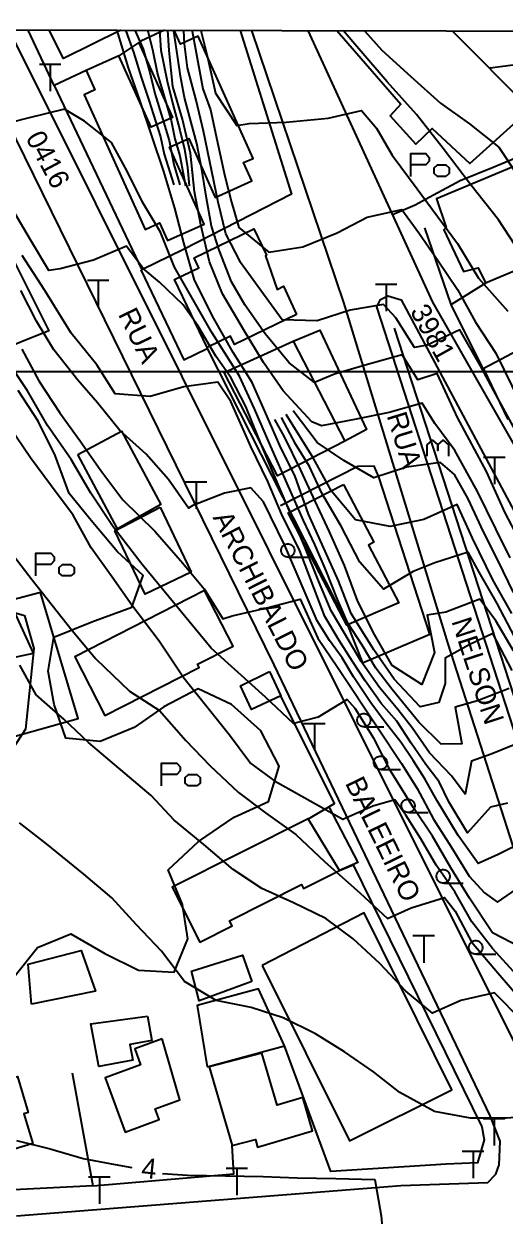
# Model space of a CAD drawing. Extents: x 555347 to 556479, y 8560498 to 8561653.
# Drawn here: x 555801.5 to 555873.3, y 8561474 to 8561651.9 of the extents above; entities that cross this region are included whole.
import ezdxf

# ---------------------------------------------------------------- set-up
doc = ezdxf.new("R2010")
doc.units = 0
doc.header["$MEASUREMENT"] = 0
for name, color, linetype in [('10', 24, 'CONTINUOUS'), ('12', 3, 'CONTINUOUS'), ('30', 2, 'CONTINUOUS'), ('38', 255, 'CONTINUOUS'), ('43', 212, 'CONTINUOUS'), ('44', 255, 'CONTINUOUS'), ('5', 1, 'CONTINUOUS'), ('50', 255, 'CONTINUOUS'), ('6', 2, 'CONTINUOUS'), ('7', 42, 'CONTINUOUS')]:
    doc.layers.add(name, color=color, linetype=linetype)

# ---------------------------------------------------------------- blocks, each defined once
blk = doc.blocks.new('COD145', base_point=(556073.85, 8561331.96))
at = {"layer": '30'}
blk.add_lwpolyline([(556070.85, 8561330.26), (556070.85, 8561333.66), (556073.1, 8561333.66), (556073.6, 8561333.093333), (556073.6, 8561332.526667), (556073.1, 8561331.96), (556070.85, 8561331.96)], dxfattribs=at)
blk.add_lwpolyline([(556076.094992, 8561330.257162), (556074.844992, 8561330.257162), (556074.344992, 8561330.682162), (556074.344992, 8561331.532162), (556074.844992, 8561331.957162), (556076.094992, 8561331.957162), (556076.594992, 8561331.532162), (556076.594992, 8561330.682162)], close=True, dxfattribs=at)
blk = doc.blocks.new('COD002', base_point=(556385.36, 8561413.63))
at = {"layer": '30'}
blk.add_line((556385.477067, 8561412.624135), (556388.357067, 8561412.624135), dxfattribs=at)
blk.add_lwpolyline([(556384.36, 8561413.73), (556384.4, 8561413.93), (556384.44, 8561414.03), (556384.5, 8561414.13), (556384.56, 8561414.23), (556384.64, 8561414.33), (556384.8, 8561414.45), (556384.92, 8561414.53), (556385.06, 8561414.58), (556385.26, 8561414.63), (556385.46, 8561414.63), (556385.66, 8561414.58), (556385.76, 8561414.55), (556385.92, 8561414.45), (556386.06, 8561414.33), (556386.16, 8561414.23), (556386.22, 8561414.13), (556386.28, 8561414.03), (556386.32, 8561413.93), (556386.36, 8561413.73), (556386.36, 8561413.53), (556386.31, 8561413.33), (556386.26, 8561413.23), (556386.21, 8561413.13), (556386.16, 8561413.03), (556386.06, 8561412.93), (556385.91, 8561412.83), (556385.76, 8561412.73), (556385.66, 8561412.68), (556385.46, 8561412.63), (556385.26, 8561412.63), (556385.06, 8561412.68), (556384.96, 8561412.73), (556384.81, 8561412.83), (556384.66, 8561412.93), (556384.56, 8561413.03), (556384.51, 8561413.13), (556384.46, 8561413.23), (556384.41, 8561413.33), (556384.36, 8561413.53)], close=True, dxfattribs=at)
blk = doc.blocks.new('COD140', base_point=(555924.61, 8561329.59))
at = {"layer": '30'}
blk.add_lwpolyline([(555923.01, 8561327.89), (555923.01, 8561329.59), (555923.81, 8561330.298333), (555924.607333, 8561329.587167), (555924.61, 8561328.74), (555924.607333, 8561329.587167), (555925.41, 8561330.298333), (555926.207333, 8561329.587167), (555926.21, 8561327.89)], dxfattribs=at)
blk = doc.blocks.new('COD013', base_point=(555984.05, 8561208.14))
at = {"layer": '50'}
for p, q in [((555985.645993, 8561212.14), (555982.445993, 8561212.14)), ((555984.0524, 8561212.1364), (555984.0524, 8561208.1444))]:
    blk.add_line(p, q, dxfattribs=at)

msp = doc.modelspace()

# ---------------------------------------------------------------- linework, layer by layer
at = {"layer": '10'}
for points in [[(555833.79, 8561650.92), (555841.42, 8561626.47), (555825.29, 8561618.25)], [(555833.79, 8561650.92), (555841.42, 8561626.47), (555825.29, 8561618.25)], [(555818.95, 8561615.19), (555825.35, 8561601.74), (555828.84, 8561603.44), (555849.72, 8561562.31), (555852.02, 8561556.53), (555862.09, 8561560.82), (555854.45, 8561584.3)], [(555818.95, 8561615.19), (555825.35, 8561601.74), (555828.84, 8561603.44)], [(555856.78, 8561606.48), (555878.54, 8561539.47), (555893.05, 8561497.78), (555895.59, 8561490.37), (555897.71, 8561486.46), (555900.97, 8561484.97)], [(555870.09, 8561600.43), (555873.72, 8561592.88)], [(555870.09, 8561600.43), (555873.72, 8561592.88)], [(555854.45, 8561584.3), (555853.79, 8561585.88), (555851.34, 8561585.85), (555839.78, 8561580)], [(555849.72, 8561562.31), (555852.02, 8561556.53), (555862.09, 8561560.82), (555854.45, 8561584.3)], [(555774.62, 8561538.43), (555809.61, 8561548.24), (555803.96, 8561567.06), (555784.43, 8561561.89)], [(555846.98, 8561535.07), (555851.31, 8561526.75), (555848.62, 8561525.55), (555850.66, 8561526.41), (555869.83, 8561487.32), (555870.21, 8561485.38), (555869.19, 8561481.94), (555864.5, 8561481.74)]]:
    msp.add_lwpolyline(points, dxfattribs=at)
for points in [[(555810.79, 8561644.94, 36.43), (555806.01, 8561642.71, 16.97), (555802.11, 8561650.98, 0)], [(555818.95, 8561649.34, 38.26), (555815.67, 8561647.14, 36.43)], [(555818.95, 8561649.34, 38.26), (555815.67, 8561647.14, 36.43)], [(555806.01, 8561642.71, 16.97), (555819.1, 8561615.19, 16.17)], [(555806.01, 8561642.71, 16.97), (555819.1, 8561615.19, 16.17)], [(555865.28, 8561610, 26.58), (555861.35, 8561621.48, 27.41)], [(555825.29, 8561618.25, 16.17), (555819.1, 8561615.19, 16.17)], [(555877.85, 8561604.57, 31.62), (555870.06, 8561600.4, 26.48), (555865.28, 8561610, 26.58), (555870.52, 8561613.31, 29.11)], [(555841.67, 8561604.54, 37.18), (555845.65, 8561606.21, 0), (555852.63, 8561591.38, 0), (555849.37, 8561589.64, 37.18)], [(555843.87, 8561533.2, 11.36), (555847.83, 8561535.57, 11.36), (555839.84, 8561551.61, 11.49)], [(555864.5, 8561481.74, 5.45), (555847.31, 8561480.63, 5.45), (555840.41, 8561499.42, 11.24)], [(555808.69, 8561495.36, 6.5), (555811.76, 8561478.49, 6.5), (555793.08, 8561477.54, 6.48), (555791.15, 8561480.45, 6.48), (555787.36, 8561495.07, 6.35), (555789.28, 8561495.57, 11.94)], [(555811.76, 8561478.49, 6.5), (555832.81, 8561480.28, 2.77), (555832.59, 8561484.54, 0)]]:
    msp.add_polyline3d(points, dxfattribs=at)
at = {"layer": '12'}
for points in [[(555800.39, 8561474.04), (555857.73, 8561478.56), (555870.76, 8561478.99), (555871.93, 8561480.23), (555872.45, 8561481.64), (555872.59, 8561485.18), (555871.1, 8561488.95), (555838.83, 8561556.26), (555792.25, 8561651)], [(555799.24, 8561650.99), (555876.75, 8561495.72), (555878.57, 8561494.22), (555881.19, 8561493.98), (555882.95, 8561494.09), (555884.33, 8561494.81), (555885.06, 8561496.36), (555864.82, 8561559.38), (555849.22, 8561610.33), (555835.53, 8561650.91)], [(555879.74, 8561580.24), (555862.52, 8561610.37), (555843.92, 8561650.9)], [(555892.03, 8561492.87), (555854.15, 8561609.68), (555854.71, 8561610.79), (555855.79, 8561611.33), (555857.78, 8561610.73), (555882.8, 8561564.03)]]:
    msp.add_lwpolyline(points, dxfattribs=at)
at = {"layer": '30'}
for points in [[(555871.07, 8561645.35, 28.51), (555876.02, 8561645.99, 28.51), (555880.47, 8561646.22, 28.51), (555887.07, 8561644.92, 28.66), (555888.09, 8561646.71, 28.66)], [(555875.95, 8561632.28, 32.97), (555871.55, 8561630.45, 29.66), (555866.62, 8561628.47, 29.66), (555862.65, 8561626.32, 29.66), (555859.87, 8561624.86, 29.66), (555856.51, 8561623.4, 29.66)], [(555800.21, 8561509.89, 7.63), (555803.52, 8561514.05, 7.63), (555808.47, 8561516.13, 7.63), (555813.59, 8561513.16, 7.63), (555818.6, 8561510.67, 7.63), (555823.94, 8561510.4, 7.63), (555825.94, 8561515.37, 7.63), (555825.17, 8561520.48, 7.63), (555823, 8561525.66, 7.63), (555827.55, 8561529.87, 7.63), (555832.88, 8561533.5, 7.7), (555838.02, 8561535.85, 7.98), (555839.59, 8561541.15, 8.98), (555836.86, 8561546.38, 9.11), (555832.48, 8561550.31, 9.36), (555827.5, 8561552.67, 9.36), (555822.37, 8561549.96, 9.36), (555817.93, 8561546.89, 9.36), (555812.85, 8561544.82, 9.36), (555807.76, 8561545.3, 9.36), (555805.99, 8561550.34, 9.36), (555805.1, 8561555.3, 9.36), (555805.97, 8561560.38, 9.36), (555811.61, 8561562.68, 9.91), (555817.61, 8561564.86, 10.01), (555819.3, 8561569.59, 10.38), (555815.45, 8561573.11, 10.76), (555811.53, 8561577.8, 10.88), (555808.24, 8561581.82, 10.88), (555806.17, 8561587.5, 10.88), (555803.64, 8561592.62, 11.46), (555800.61, 8561597.19, 12.21)], [(555795.78, 8561565.31, 11.86), (555801.57, 8561563.6, 11.86), (555802.95, 8561558.71, 11.86), (555801.74, 8561546.63, 11.86), (555798.47, 8561541.7, 11.86)]]:
    msp.add_polyline3d(points, dxfattribs=at)
at = {"layer": '43'}
for points in [[(555800.39, 8561474.04), (555857.73, 8561478.56), (555870.76, 8561478.99), (555871.93, 8561480.23), (555872.45, 8561481.64), (555872.59, 8561485.18), (555871.1, 8561488.95), (555838.83, 8561556.26), (555792.25, 8561651)], [(555799.24, 8561650.99), (555876.75, 8561495.72), (555878.57, 8561494.22), (555881.19, 8561493.98), (555882.95, 8561494.09), (555884.33, 8561494.81), (555885.06, 8561496.36), (555864.82, 8561559.38), (555849.22, 8561610.33), (555835.53, 8561650.91)], [(555879.74, 8561580.24), (555862.52, 8561610.37), (555843.92, 8561650.9)], [(555892.03, 8561492.87), (555854.15, 8561609.68), (555854.71, 8561610.79), (555855.79, 8561611.33), (555857.78, 8561610.73), (555882.8, 8561564.03)]]:
    msp.add_lwpolyline(points, dxfattribs=at)
at = {"layer": '44'}
msp.add_lwpolyline([(555346.52, 8560499.92), (555348.83, 8561651.9), (556478.43, 8561649.61), (556476.07, 8560497.63)], close=True, dxfattribs=at)
msp.add_lwpolyline([(555348.73, 8561600), (556478.32, 8561600)], dxfattribs=at)
at = {"layer": '5'}
for points in [[(555874.35, 8561555.38, 15), (555871.49, 8561560.92, 15), (555867.93, 8561559.25, 15), (555864.37, 8561557.23, 15), (555864.37, 8561553.45, 15), (555863.4, 8561550.65, 15), (555860.64, 8561550, 15), (555856.75, 8561554.11, 15), (555853.71, 8561558.5, 15), (555850.34, 8561563.93, 15), (555848.47, 8561568.8, 15), (555846.03, 8561574.23, 15), (555843.97, 8561578.72, 15), (555841.91, 8561584.52, 15), (555839.86, 8561588.64, 15), (555837.8, 8561593.32, 15), (555835.55, 8561598.37, 15), (555832.74, 8561602.86, 15), (555829.84, 8561607.93, 15), (555826.97, 8561613.67, 15), (555825.36, 8561619.22, 15), (555824.03, 8561624.39, 15), (555822.37, 8561629.89, 15), (555818.78, 8561640.52, 15), (555817.11, 8561645.35, 15), (555815.58, 8561650.43, 15), (555815.34, 8561650.95, 15)], [(555874.08, 8561572.23, 20), (555871.93, 8561576.53, 20), (555869.2, 8561582.12, 20), (555865.81, 8561588.21, 20), (555862.85, 8561592.26, 20), (555860.94, 8561595.31, 20), (555855.99, 8561593.89, 20), (555851.09, 8561592.89, 20), (555845.89, 8561591.91, 20), (555844.47, 8561592.53, 20), (555840.17, 8561597.15, 20), (555837.24, 8561601.38, 20), (555834.28, 8561606.3, 20), (555831.11, 8561611.61, 20), (555829.18, 8561616.4, 20), (555827.9, 8561621.91, 20), (555826.96, 8561626.83, 20), (555826.34, 8561632.61, 20), (555825.18, 8561637.67, 20), (555823.74, 8561642.56, 20), (555823.17, 8561647.94, 20), (555822.98, 8561650.94, 20)], [(555875.59, 8561617.61, 25), (555872.35, 8561622.66, 25), (555868.13, 8561627.91, 25), (555864.06, 8561633.28, 25), (555860.08, 8561638.39, 25), (555855.73, 8561643.23, 25), (555851.5, 8561648.16, 25), (555849.14, 8561650.89, 25)], [(555801.18, 8561603.33, 10), (555803.74, 8561598.63, 10), (555806.86, 8561593.85, 10), (555809.82, 8561589.75, 10), (555812.95, 8561585.24, 10), (555816.27, 8561580.87, 10), (555821.02, 8561576.21, 10), (555824.89, 8561571.79, 10), (555828.39, 8561567.58, 10), (555831.2, 8561563.09, 10), (555832.6, 8561563.57, 10), (555837.56, 8561564.69, 10), (555842.71, 8561566.07, 10), (555843.22, 8561564.95, 10), (555845.35, 8561560.24, 10), (555848.32, 8561555.89, 10), (555854.43, 8561546.69, 10), (555857.87, 8561541.53, 10), (555860.21, 8561537.82, 10), (555862.64, 8561533.24, 10), (555865.25, 8561529.1, 10), (555867.97, 8561524.72, 10), (555870.22, 8561522.24, 10), (555872.16, 8561520.82, 10), (555877.8, 8561524.7, 10)], [(555895.96, 8561487.98, 5), (555894.37, 8561488.67, 5), (555889.95, 8561490.2, 5), (555884.69, 8561490.12, 5), (555879.06, 8561489.01, 5), (555873.49, 8561488.62, 5), (555868.17, 8561488.62, 5), (555862.8, 8561489.62, 5), (555857.6, 8561492.42, 5), (555853.66, 8561495.52, 5), (555849.35, 8561498.51, 5), (555845.02, 8561501.21, 5), (555840.17, 8561503.58, 5), (555835.4, 8561505.12, 5), (555830.21, 8561506.17, 5), (555825.44, 8561508.98, 5), (555822.02, 8561513.51, 5), (555818.28, 8561517.45, 5), (555814.6, 8561521.46, 5), (555810.41, 8561525.02, 5), (555804.88, 8561529.55, 5), (555800.82, 8561532.68, 5)]]:
    msp.add_polyline3d(points, dxfattribs=at)
at = {"layer": '6'}
for points in [[(555821.73, 8561650.97, 19), (555821.93, 8561647.99, 19), (555822.87, 8561643.37, 19), (555823.74, 8561639.93, 19), (555824.74, 8561636.05, 19), (555825.46, 8561633.18, 19), (555825.89, 8561630.46, 19), (555826.17, 8561627.73, 19)], [(555816.68, 8561650.88, 16), (555817.85, 8561647.67, 16), (555819, 8561643.94, 16), (555820.15, 8561640.5, 16), (555821.87, 8561635.05, 16), (555822.44, 8561632.47, 16), (555823.88, 8561627.88, 16)], [(555818.11, 8561650.88, 17), (555819.29, 8561648.1, 17), (555820.29, 8561644.66, 17), (555821.01, 8561641.5, 17), (555822.16, 8561637.77, 17), (555823.16, 8561634.48, 17), (555823.88, 8561630.89, 17), (555824.74, 8561627.88, 17)], [(555819.97, 8561650.88, 18), (555820.72, 8561647.81, 18), (555821.44, 8561644.37, 18), (555822.44, 8561641.07, 18), (555823.45, 8561637.49, 18), (555824.02, 8561634.76, 18), (555824.74, 8561632.18, 18), (555825.6, 8561627.73, 18)], [(555875.37, 8561575.06, 21), (555873.32, 8561578.93, 21), (555870.54, 8561585.08, 21), (555866.19, 8561593.18, 21), (555863.17, 8561599.7, 21), (555860.31, 8561598.76, 21), (555857.94, 8561602.53, 21), (555852.79, 8561601.05, 21), (555847.84, 8561599.61, 21), (555844.86, 8561598.39, 21), (555841.09, 8561601.34, 21), (555837.5, 8561605.65, 21), (555834.49, 8561609.95, 21), (555832.48, 8561613.39, 21), (555830.62, 8561618.12, 21), (555829.47, 8561621.71, 21), (555828.76, 8561625.87, 21), (555828.04, 8561630.17, 21), (555827.32, 8561634.05, 21), (555826.46, 8561637.2, 21), (555825.46, 8561640.93, 21), (555824.88, 8561644.09, 21), (555824.45, 8561646.81, 21), (555823.88, 8561650.83, 21)], [(555875.73, 8561589.67, 22), (555871.63, 8561597.16, 22), (555869.69, 8561600.78, 22), (555866.55, 8561606.22, 22), (555861.67, 8561603.94, 22), (555859.8, 8561603.59, 22), (555856.98, 8561608.03, 22), (555855.16, 8561610.02, 22), (555850.2, 8561609.18, 22), (555845.26, 8561607.58, 22), (555840.02, 8561607.75, 22), (555836.83, 8561612.09, 22), (555833.83, 8561616.31, 22), (555833.8, 8561616.32, 22), (555831.62, 8561620.56, 22), (555830.48, 8561625.3, 22), (555828.32, 8561635.91, 22), (555827.18, 8561640.5, 22), (555825.89, 8561645.32, 22), (555825.48, 8561648.94, 22), (555825.36, 8561650.88, 22)], [(555826.6, 8561650.83, 23), (555828.18, 8561642.22, 23), (555829.33, 8561639.07, 23), (555830.48, 8561633.76, 23), (555831.48, 8561629.17, 23), (555832.48, 8561625.3, 23), (555833.58, 8561621.52, 23), (555838.06, 8561617.84, 23), (555843.14, 8561618.61, 23), (555848.23, 8561620.72, 23), (555852.72, 8561623.03, 23), (555857.88, 8561624.22, 23), (555860.45, 8561620.71, 23), (555863.32, 8561616.55, 23), (555866.19, 8561612.24, 23), (555868.92, 8561607.37, 23), (555871.93, 8561602.78, 23), (555875.51, 8561595.46, 23)], [(555827.9, 8561650.93, 24), (555828.9, 8561646.95, 24), (555830.11, 8561641.54, 24), (555833.25, 8561636.75, 24), (555835.12, 8561637.03, 24), (555840.65, 8561637.22, 24), (555846.9, 8561637.82, 24), (555851.86, 8561638.99, 24), (555854.14, 8561636.34, 24), (555856.44, 8561632.32, 24), (555860.17, 8561627.3, 24), (555866.19, 8561619.13, 24), (555869.35, 8561613.96, 24), (555873.72, 8561609.01, 24)], [(555852.32, 8561650.88, 26), (555852.38, 8561650.8, 26), (555854.91, 8561647.99, 26), (555859.22, 8561644.02, 26), (555863.67, 8561640.05, 26), (555867.98, 8561636.99, 26), (555872.37, 8561633.51, 26), (555875.22, 8561629.24, 26)], [(555873.92, 8561552.72, 14), (555869.17, 8561550.9, 14), (555865.85, 8561549.94, 14), (555866.86, 8561544.47, 14), (555863.75, 8561544.4, 14), (555860.45, 8561547.7, 14), (555858.45, 8561550.14, 14), (555856.44, 8561552.58, 14), (555854, 8561555.73, 14), (555851.99, 8561559.17, 14), (555849.84, 8561562.47, 14), (555848.28, 8561565.99, 14), (555846.59, 8561570.3, 14), (555844.91, 8561574.23, 14), (555843.22, 8561577.78, 14), (555840.98, 8561582.84, 14), (555838.36, 8561588.82, 14), (555835.93, 8561594.44, 14), (555833.68, 8561599.31, 14), (555829.56, 8561605.86, 14), (555823.95, 8561615.59, 14), (555821.89, 8561620.8, 14), (555819.21, 8561625.31, 14), (555816.97, 8561629.8, 14), (555814.58, 8561634.19, 14), (555810.55, 8561637.4, 14), (555807.57, 8561639.15, 14), (555802.07, 8561637.83, 14), (555797.16, 8561636.59, 14)], [(555876.25, 8561544.96, 13), (555871.25, 8561542.92, 13), (555868.3, 8561541.85, 13), (555867.34, 8561536.93, 13), (555865.33, 8561539.67, 13), (555862.03, 8561543.11, 13), (555859.45, 8561546.84, 13), (555857.3, 8561549.56, 13), (555854.57, 8561552.86, 13), (555851.85, 8561556.74, 13), (555849.41, 8561560.89, 13), (555847.34, 8561564.31, 13), (555845.47, 8561568.8, 13), (555843.41, 8561573.85, 13), (555840.79, 8561580.03, 13), (555838.55, 8561585.27, 13), (555836.49, 8561590.13, 13), (555834.62, 8561594.81, 13), (555832.37, 8561599.12, 13), (555830.12, 8561602.3, 13), (555827.5, 8561606.79, 13), (555825.26, 8561609.97, 13), (555821.73, 8561613.34, 13), (555819.27, 8561615.4, 13), (555816.81, 8561618.71, 13), (555811.9, 8561616.62, 13), (555806.91, 8561615.35, 13), (555805.2, 8561615.07, 13), (555802.49, 8561619.68, 13), (555795.61, 8561631.27, 13)], [(555873.69, 8561535.62, 12), (555871.14, 8561535.01, 12), (555867.71, 8561531.16, 12), (555864.9, 8561535.79, 12), (555863.47, 8561538.81, 12), (555861.46, 8561541.39, 12), (555859.31, 8561544.54, 12), (555857.15, 8561547.84, 12), (555854.86, 8561550.42, 12), (555852.42, 8561553.87, 12), (555850.56, 8561556.74, 12), (555848.55, 8561559.89, 12), (555846.4, 8561563.48, 12), (555842.68, 8561573.24, 12), (555839.93, 8561578.78, 12), (555837.91, 8561583.61, 12), (555835.36, 8561588.82, 12), (555834.24, 8561591.44, 12), (555832.37, 8561595.56, 12), (555830.46, 8561598.45, 12), (555825.38, 8561597.74, 12), (555820.33, 8561596.3, 12), (555815.13, 8561596.69, 12), (555812.36, 8561601.03, 12), (555808.56, 8561605.73, 12), (555804.59, 8561612.12, 12), (555801.24, 8561617.32, 12)], [(555876.75, 8561530.2, 11), (555872.26, 8561527.93, 11), (555869.27, 8561526.61, 11), (555866.31, 8561530.78, 11), (555863.18, 8561535.94, 11), (555861.31, 8561539.24, 11), (555859.59, 8561541.96, 11), (555857.73, 8561544.69, 11), (555855.43, 8561547.7, 11), (555853.28, 8561550.57, 11), (555850.7, 8561554.44, 11), (555848.98, 8561557.31, 11), (555847.11, 8561559.89, 11), (555845.28, 8561562.81, 11), (555843.04, 8561568.05, 11), (555840.42, 8561574.04, 11), (555837.24, 8561580.59, 11), (555835.36, 8561582.65, 11), (555831.42, 8561581.89, 11), (555826.72, 8561580.04, 11), (555826.05, 8561579.64, 11), (555823.08, 8561583.89, 11), (555819.75, 8561587.71, 11), (555815.82, 8561591.24, 11), (555812.48, 8561595.33, 11), (555809.54, 8561598.74, 11), (555805.98, 8561603.24, 11), (555803.36, 8561607.54, 11), (555801.02, 8561612.13, 11)], [(555875.65, 8561514.05, 9), (555871.42, 8561516.28, 9), (555868.02, 8561521.45, 9), (555865.21, 8561525.97, 9), (555862.48, 8561530.66, 9), (555859.66, 8561534.9, 9), (555856.23, 8561540.42, 9), (555853.78, 8561545.19, 9), (555850.94, 8561549.74, 9), (555849.72, 8561551.1, 9), (555845.4, 8561548.42, 9), (555841.71, 8561547.51, 9), (555837.56, 8561551.42, 9), (555833.48, 8561555.13, 9), (555829.45, 8561558.74, 9), (555819.16, 8561571.23, 9), (555814.83, 8561576.85, 9), (555811.48, 8561581.87, 9), (555808.52, 8561586.89, 9), (555805.01, 8561591.97, 9), (555802.01, 8561597.15, 9), (555798.88, 8561601.85, 9)], [(555874.58, 8561567.02, 19), (555872.27, 8561571.77, 19), (555870.1, 8561576.12, 19), (555867.79, 8561581, 19), (555865.75, 8561584.67, 19), (555863.69, 8561586.45, 19), (555858.61, 8561585.76, 19), (555853.73, 8561584.16, 19), (555849.26, 8561586.72, 19), (555845.25, 8561589.44, 19), (555841.66, 8561594.17, 19)], [(555874.58, 8561558.33, 16), (555871.95, 8561562.82, 16), (555869.52, 8561566.06, 16), (555864.49, 8561564.1, 16), (555861.67, 8561563.65, 16), (555862.78, 8561558.07, 16), (555860.88, 8561553.32, 16), (555856.48, 8561556.15, 16), (555853.8, 8561560.78, 16), (555851.33, 8561565.68, 16), (555849.32, 8561571.09, 16), (555847.11, 8561576.1, 16), (555844.96, 8561580.69, 16), (555842.81, 8561585.28, 16), (555840.38, 8561590.25, 16), (555838.94, 8561592.88, 16)], [(555874.72, 8561560.5, 17), (555872.14, 8561565.39, 17), (555869.46, 8561570.06, 17), (555867.79, 8561573.05, 17), (555862.81, 8561571.46, 17), (555859.61, 8561570.17, 17), (555855.18, 8561567.55, 17), (555851.64, 8561571.56, 17), (555848.84, 8561576.96, 17), (555845.94, 8561581.87, 17), (555844.1, 8561585.85, 17), (555842.09, 8561589.15, 17), (555839.94, 8561593.17, 17)], [(555874.31, 8561563.89, 18), (555871.46, 8561568.92, 18), (555868.47, 8561575.17, 18), (555866.14, 8561580.18, 18), (555861.2, 8561577.93, 18), (555856.17, 8561576.87, 18), (555851, 8561577.91, 18), (555847.4, 8561582.17, 18), (555844.68, 8561587.14, 18), (555840.66, 8561593.6, 18)], [(555875.09, 8561509.95, 8), (555871.43, 8561513.91, 8), (555868.36, 8561517.91, 8), (555865.8, 8561522.39, 8), (555863, 8561526.38, 8), (555860.75, 8561530.29, 8), (555858.5, 8561533.84, 8), (555856.84, 8561536.08, 8), (555853.55, 8561535.16, 8), (555849.07, 8561533.15, 8), (555839.36, 8561538.64, 8), (555835.2, 8561541.7, 8), (555832.17, 8561545.76, 8), (555829, 8561549.74, 8), (555825.34, 8561554.25, 8), (555821.66, 8561559.76, 8), (555817.62, 8561565.17, 8), (555814.64, 8561569.32, 8), (555811.52, 8561573.72, 8), (555808.83, 8561578.58, 8), (555805.47, 8561583.1, 8), (555802.46, 8561587.16, 8), (555799.23, 8561591.89, 8)], [(555799.96, 8561572.56, 7), (555802.71, 8561568.91, 7), (555808.67, 8561561.38, 7), (555812.25, 8561557.15, 7), (555817.24, 8561552.32, 7), (555821.72, 8561549.44, 7), (555825.68, 8561544.94, 7), (555829.23, 8561541.24, 7), (555833.54, 8561537.22, 7), (555837.55, 8561534.14, 7), (555842.08, 8561530.91, 7), (555846.39, 8561526.86, 7), (555851.65, 8561522.25, 7), (555855.74, 8561518.41, 7), (555859.27, 8561519.98, 7), (555864.25, 8561521.52, 7), (555865.84, 8561519.47, 7), (555868.28, 8561514.9, 7), (555871.64, 8561510.99, 7), (555874.95, 8561507.09, 7)], [(555875.57, 8561503.4, 6), (555872.01, 8561507.01, 6), (555871.75, 8561507.3, 6), (555866.69, 8561506.16, 6), (555862.47, 8561504.25, 6), (555858.52, 8561507.56, 6), (555854.62, 8561511.7, 6), (555850.63, 8561515.36, 6), (555846.57, 8561518.39, 6), (555841.72, 8561520.74, 6), (555836.99, 8561522.88, 6), (555832.71, 8561525.7, 6), (555828.34, 8561529.44, 6), (555823.9, 8561533.07, 6), (555820.47, 8561536.74, 6), (555811.12, 8561544.64, 6), (555807.45, 8561548.13, 6), (555803.32, 8561551.79, 6), (555800.86, 8561556.21, 6)], [(555800.37, 8561485.25, 4), (555805.4, 8561484.03, 4), (555810.32, 8561482.57, 4), (555815.1, 8561481.67, 4), (555817.59, 8561481.26, 4)], [(555822.16, 8561480.35, 4), (555825.89, 8561480.09, 4), (555837.22, 8561479.88, 4), (555842.26, 8561479.69, 4), (555848.05, 8561479.59, 4), (555853.8, 8561479.47, 4), (555853.87, 8561479.47, 4), (555854.81, 8561474.05, 4), (555855.33, 8561468.65, 4), (555856.04, 8561466.49, 4), (555850.27, 8561466.56, 4), (555845.04, 8561465.43, 4), (555839.15, 8561464.29, 4), (555833.96, 8561463.93, 4), (555828.87, 8561463.15, 4), (555823.82, 8561462.51, 4), (555818.42, 8561462.11, 4), (555813.17, 8561461.61, 4), (555807.39, 8561460.88, 4), (555802.21, 8561459.35, 4), (555797.14, 8561458.49, 4)]]:
    msp.add_polyline3d(points, dxfattribs=at)
at = {"layer": '7'}
for points in [[(555815.95, 8561650.95), (555807.38, 8561646.71), (555805.27, 8561650.97)], [(555822.5, 8561650.94), (555818.95, 8561649.34), (555818.64, 8561649.08), (555823.68, 8561637.9), (555820.49, 8561636.46), (555815.67, 8561647.14), (555810.79, 8561644.94), (555812.1, 8561642.05), (555810.5, 8561641.33), (555819.57, 8561621.21), (555821.75, 8561622.2), (555822.94, 8561619.55), (555828.42, 8561622.02), (555823.23, 8561633.52), (555826.1, 8561634.81), (555830.06, 8561626.01), (555835.51, 8561628.46), (555834.28, 8561631.19), (555835.7, 8561631.82), (555827.48, 8561650.06), (555824.87, 8561648.88), (555823.94, 8561650.94)], [(555848.21, 8561650.89), (555857.76, 8561639.93), (555856.15, 8561638.18), (555859.99, 8561633.96), (555862.41, 8561636.27), (555868.05, 8561631.06), (555877.04, 8561639.17), (555865.42, 8561650.85)]]:
    msp.add_lwpolyline(points, dxfattribs=at)
msp.add_lwpolyline([(555875.81, 8561631.13), (555863.07, 8561625.79), (555864.52, 8561621.5), (555864.18, 8561621.15), (555867.08, 8561614.96), (555869.29, 8561615.5), (555870.39, 8561613.26), (555885, 8561619.38), (555881.59, 8561624.52), (555879.71, 8561623.62), (555875.9, 8561631.08)], close=True, dxfattribs=at)
for points in [[(555842.18, 8561608.54, 36.78), (555832.9, 8561604.05, 36.78), (555832.31, 8561605.27, 36.78), (555828.85, 8561603.6, 36.78), (555823.95, 8561613.73, 37.46), (555827.59, 8561615.49, 37.23), (555826.88, 8561616.97, 37.11), (555835.83, 8561621.29, 37.46), (555837.72, 8561617.38, 37.46), (555837.55, 8561617.29, 37.46), (555839.28, 8561612.27, 37.46), (555840.25, 8561612.74, 37.46)], [(555799.01, 8561618.55, 14.62), (555805.19, 8561606.07, 14.62), (555796.76, 8561602.73, 14.62), (555790.54, 8561615.17, 14.62)], [(555841.67, 8561604.54, 37.18), (555849.37, 8561589.64, 37.18), (555839.33, 8561584.45, 34.2), (555831.36, 8561599.86, 35.38)], [(555809.55, 8561587.63, 15.34), (555816.07, 8561591.13, 15.92), (555821.93, 8561580.18, 15.92), (555815.47, 8561576.54, 14.39)], [(555849.21, 8561583.14, 24.49), (555853.71, 8561574.54, 24.49), (555852.93, 8561574.13, 24.49), (555857.45, 8561565.51, 20.86), (555849.71, 8561562.17, 20.86), (555840.94, 8561578.91, 24.82)], [(555821.85, 8561579.78, 15.44), (555826.47, 8561570.09, 13.16), (555819.58, 8561566.8, 13.16), (555815.07, 8561576.24, 14.39)], [(555828.43, 8561567.35, 14.01), (555809.09, 8561557.46, 13.29), (555813.58, 8561548.67, 13.29), (555827.65, 8561555.86, 13.31), (555827.41, 8561556.33, 13.31), (555832.72, 8561559.05, 13.31)], [(555791.13, 8561559.97, 10.91), (555794.72, 8561560.9, 11.96), (555795.84, 8561556.48, 9.53), (555802.94, 8561557.99, 9.53), (555799.97, 8561564.41, 9.53), (555790.67, 8561562.47, 9.53)], [(555838.13, 8561555.27, 11.49), (555839.84, 8561551.61, 11.49), (555835.48, 8561549.57, 11.49), (555833.83, 8561553.1, 11.49)], [(555843.9, 8561533.27, 21.45), (555823.63, 8561523.07, 18.65), (555827.75, 8561514.87, 18.65), (555832.57, 8561517.29, 21.38), (555832.19, 8561518.04, 21.38), (555842.93, 8561523.45, 21.38), (555843.24, 8561522.85, 21.38), (555848.62, 8561525.55, 21.38)], [(555837.07, 8561511.36, 18.17), (555850.1, 8561485.21, 18.17), (555865.35, 8561492.81, 18.17), (555852.29, 8561519.26, 18.17)], [(555802.63, 8561505.6, 7.7), (555802.12, 8561511.56, 7.7), (555810.06, 8561513.64, 7.7), (555812.16, 8561507.53, 7.7)], [(555835.49, 8561509, 6.5), (555827.65, 8561506.13, 6.5), (555826.51, 8561510.52, 6.5), (555834.13, 8561512.95, 6.5)], [(555828.84, 8561496.26, 11.24), (555840.41, 8561499.42, 11.24), (555836.51, 8561507.88, 11.24), (555827.37, 8561505.39, 11.24)], [(555819.93, 8561503.81, 12.56), (555820.6, 8561500.2, 12.56), (555817.31, 8561499.58, 12.56), (555817.74, 8561497.28, 12.56), (555812.65, 8561496.32, 12.56), (555811.46, 8561502.68, 12.56)], [(555822.14, 8561500.45, 12.56), (555818.03, 8561498.94, 12.56), (555818.9, 8561496.58, 12.56), (555813.62, 8561494.63, 12.56), (555816.61, 8561486.52, 12.56), (555821.69, 8561488.4, 12.56), (555821.1, 8561489.98, 12.56), (555824.77, 8561491.34, 11.96)], [(555829.12, 8561496.24, 11.34), (555832.59, 8561484.54, 11.34), (555836.04, 8561485.41, 11.34), (555836.38, 8561484.26, 11.34), (555844.59, 8561486.71, 11.29), (555843.11, 8561491.68, 11.24), (555839.31, 8561490.55, 11.24), (555837, 8561498.31, 11.24)], [(555798.91, 8561497.81, 12.31), (555799.86, 8561494.64, 12.31), (555800.52, 8561494.84, 12.31), (555802.14, 8561489.43, 12.31), (555801.5, 8561489.24, 12.31), (555802.83, 8561484.83, 12.31), (555797.18, 8561483.13, 11.94), (555796.69, 8561484.77, 11.94), (555792.1, 8561484.03, 11.94), (555789.28, 8561495.57, 11.94)]]:
    msp.add_polyline3d(points, close=True, dxfattribs=at)

# ---------------------------------------------------------------- block references
at = {"layer": '30'}
for name, p in [('COD145', (555862.24, 8561630.84, 29.66)), ('COD140', (555863.27, 8561589.08, 8.18)), ('COD145', (555806.26, 8561571.21, 19.6)), ('COD002', (555840.88, 8561573.31, 10.68)), ('COD002', (555852.23, 8561547.98, 10.68)), ('COD002', (555854.7, 8561541.64, 10.68)), ('COD145', (555825.05, 8561539.89, 11.39)), ('COD002', (555858.83, 8561535.2, 9.98)), ('COD002', (555864.07, 8561524.69, 9.13)), ('COD002', (555868.92, 8561514.09, 8.58))]:
    msp.add_blockref(name, p, dxfattribs=at)
at = {"layer": '50'}
for p in [(555805.41, 8561641.83, 14.06), (555812.58, 8561609.61, 11.71), (555855.57, 8561609.02, 22.18), (555871.71, 8561583.2, 21.73), (555827.21, 8561579.53, 10.38), (555844.85, 8561543.44, 8.33), (555861.17, 8561511.8, 7.03), (555871.66, 8561484.52), (555868.53, 8561479.65), (555833.28, 8561477.11, 2.77), (555812.76, 8561475.8, 3.75)]:
    msp.add_blockref('COD013', p, dxfattribs=at)

# ---------------------------------------------------------------- texts
at = {"layer": '38'}
for s, rotation, p in [('0416', 298, (555801.67, 8561634.91)), ('3981', 299, (555859.05, 8561609.02)), ('RUA', 296, (555815.49, 8561608.58)), ('RUA', 287, (555855.62, 8561593.45)), ('ARCHIBALDO', 297, (555829.63, 8561578.24)), ('NELSON', 288, (555865.28, 8561562.76)), ('BALEEIRO', 296, (555849.37, 8561538.61))]:
    msp.add_text(s, height=3, rotation=rotation, dxfattribs=at).set_placement(p)
at = {"layer": '6'}
msp.add_text('4', height=3, rotation=354, dxfattribs=at).set_placement((555818.91, 8561479.73))

doc.saveas('drawing.dxf')
